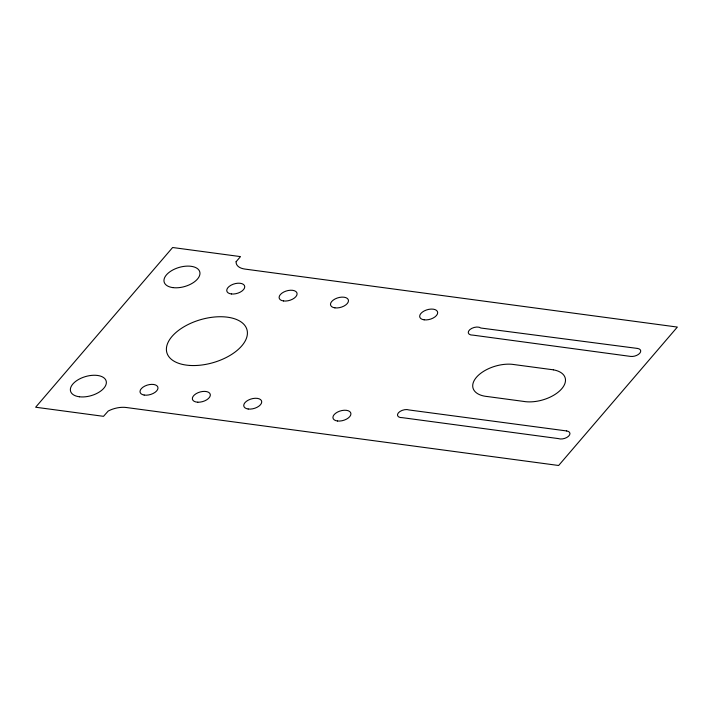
<?xml version="1.0" encoding="UTF-8"?>
<svg xmlns="http://www.w3.org/2000/svg" width="713" height="713" viewBox="0 0 713 713"><rect width="100%" height="100%" fill="white"/><g stroke="black" fill="none" stroke-linecap="round" stroke-linejoin="round"><path stroke-width="1.07" d="M236.128 261.698L236.074 261.947A18.511 9.946 -16.1 0 0 244.942 269.077L677.35 327.071L558.635 465.491L126.219 407.497A18.511 9.946 -16.1 0 0 108.224 411.027L103.519 416.33L35.65 407.23L172.626 247.509L240.495 256.609L236.128 261.698M637.413 348.425L480.856 328.025A6.943 3.734 -16.1 0 0 469.662 329.798A6.943 3.734 -16.1 0 0 473.182 335.155L630.559 356.411A6.943 3.734 -16.1 0 0 639.802 353.202A6.943 3.734 -16.1 0 0 637.413 348.425M553.359 369.824L511.907 364.281A27.771 14.92 -16.1 0 0 475.624 378.309A27.771 14.92 -16.1 0 0 487.505 396.553L523.618 401.41A27.771 14.92 -16.1 0 0 561.024 389.556A27.771 14.92 -16.1 0 0 553.359 369.824M566.639 430.946L409.021 409.966A6.943 3.734 -16.1 0 0 398.398 412.836A6.943 3.734 -16.1 0 0 402.408 417.675L558.404 438.593A6.943 3.734 -16.1 0 0 568.537 436.24A6.943 3.734 -16.1 0 0 566.639 430.946M334.914 307.856A9.26 4.973 -16.1 0 0 348.488 300.77A9.26 4.973 -16.1 0 0 335.048 298.97A9.26 4.973 -16.1 0 0 334.914 307.856M283.533 300.966A9.26 4.973 -16.1 0 0 297.098 293.881A9.26 4.973 -16.1 0 0 283.667 292.08A9.26 4.973 -16.1 0 0 283.533 300.966M231.404 293.97A9.26 4.973 -16.1 0 0 244.746 286.715A9.26 4.973 -16.1 0 0 231.083 285.173A9.26 4.973 -16.1 0 0 231.404 293.97M144.142 395.055A9.26 4.973 -16.1 0 0 157.983 388.202A9.26 4.973 -16.1 0 0 144.846 386.072A9.26 4.973 -16.1 0 0 144.142 395.055M197.795 402.212A9.26 4.973 -16.1 0 0 210.282 394.405A9.26 4.973 -16.1 0 0 195.959 393.781A9.26 4.973 -16.1 0 0 197.795 402.212M79.428 396.776A18.511 9.946 -16.1 0 0 106.362 382.444A18.511 9.946 -16.1 0 0 79.303 379.075A18.511 9.946 -16.1 0 0 79.428 396.776M172.831 287.606A18.511 9.946 -16.1 0 0 199.97 273.435A18.511 9.946 -16.1 0 0 173.099 269.826A18.511 9.946 -16.1 0 0 172.831 287.606M190.318 365.475A41.657 22.379 -16.1 0 0 247.206 330.734A41.657 22.379 -16.1 0 0 183.205 327.231A41.657 22.379 -16.1 0 0 190.318 365.475M248.169 409.012A9.26 4.973 -16.1 0 0 261.733 401.927A9.26 4.973 -16.1 0 0 248.293 400.127A9.26 4.973 -16.1 0 0 248.169 409.012M337.507 421A9.26 4.973 -16.1 0 0 350.93 413.798A9.26 4.973 -16.1 0 0 337.347 412.167A9.26 4.973 -16.1 0 0 337.507 421M424.119 319.825A9.26 4.973 -16.1 0 0 437.684 312.74A9.26 4.973 -16.1 0 0 424.244 310.93A9.26 4.973 -16.1 0 0 424.119 319.825"/></g></svg>
